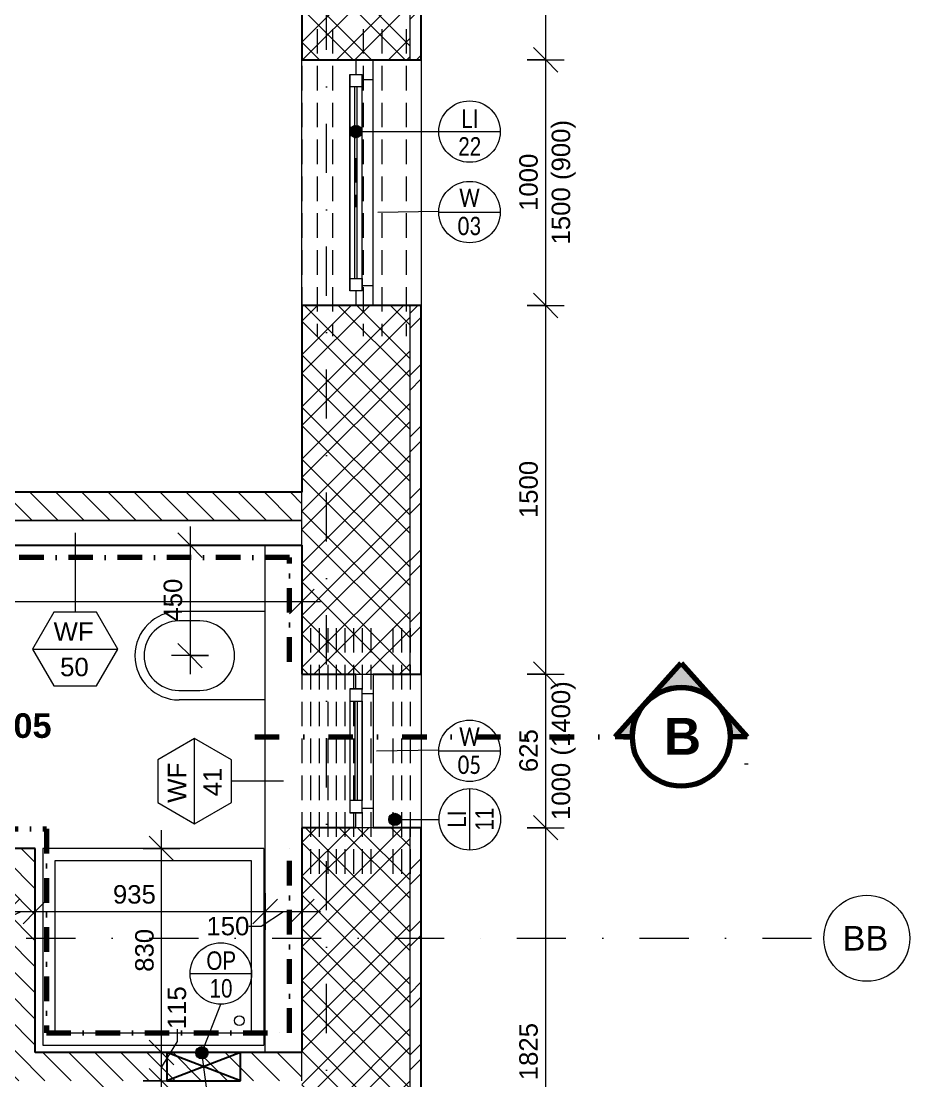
# Model space of a CAD drawing. Header units: millimetres. Extents: x -8668 to 43537, y -2985 to 58543.
# Drawn here: x 19578 to 23195, y 50223 to 54534 of the extents above; entities that cross this region are included whole.
import ezdxf

# ---------------------------------------------------------------- set-up
doc = ezdxf.new("R2010")
doc.units = ezdxf.units.MM
for name, pattern in [('HA_Dash_3mm-S1mm', [150, 100, -50]), ('HA_DashDot_10mm-S3mm', [500, 200, -150, 0, -150]), ('HA_DashDot_4mm-S1mm', [200, 100, -50, 0, -50]), ('HA_DashDot_6mm-S2mm', [300, 100, -100, 0, -100])]:
    doc.linetypes.add(name, pattern=pattern)
for name, color, linetype, lineweight in [('A-____-____-DIMS', 9, 'Continuous', 5), ('A-____-____-DIMS-50', 9, 'Continuous', 5), ('A-AREA-____-IDEN', 9, 'Continuous', 9), ('A-DETL-____-OTLN', 9, 'Continuous', 25), ('A-GENM-____-HDLN', 9, 'HA_Dash_3mm-S1mm', 9), ('A-GENM-____-IDEN', 9, 'Continuous', 9), ('A-GENM-____-OTLN', 9, 'Continuous', 9), ('A-GLAZ-____-IDEN', 9, 'Continuous', 9), ('A-GLAZ-____-MCUT', 9, 'Continuous', 5), ('A-GLAZ-____-OTLN', 9, 'Continuous', 5), ('A-WALL-____-IDEN', 9, 'Continuous', 9), ('A-WALL-____-MCUT', 9, 'Continuous', 25), ('A-WALL-____-OTLN', 9, 'Continuous', 9), ('A-WALL-____-PATT', 9, 'Continuous', 25), ('G-____-____-SYMB', 9, 'HA_DashDot_4mm-S1mm', 9), ('G-____-____-TEXT', 9, 'Continuous', 5), ('I-WALL-____-MCUT', 9, 'Continuous', 25), ('I-WALL-____-OTLN', 9, 'Continuous', 9), ('P-SANR-FIXT-OTLN', 9, 'Continuous', 9), ('S-GRID-____-IDEN', 9, 'Continuous', 9), ('S-GRID-____-OTLN', 9, 'Continuous', 5)]:
    doc.layers.add(name, color=color, linetype=linetype, lineweight=lineweight)
doc.styles.add('Arial', font='arial.ttf', dxfattribs={"height": 100})
doc.styles.add('Arial_1', font='arial.ttf', dxfattribs={"height": 75})
doc.styles.add('Arial_2', font='arial.ttf', dxfattribs={"width": 0.8, "height": 75})
doc.styles.add('Arial_3', font='arial.ttf', dxfattribs={"height": 50})
doc.styles.add('Arial_B', font='arialbd.ttf', dxfattribs={"height": 100})
doc.styles.add('Arial_B_1', font='arialbd.ttf', dxfattribs={"height": 150})
doc.styles.add('Calibri', font='calibri.ttf', dxfattribs={"width": 0.8, "height": 75})
doc.dimstyles.new('Inner_Dimensions', dxfattribs={"dimscale": 304.8, "dimtxt": 76.519455, "dimasz": 0.328084, "dimexe": 0.246063, "dimexo": 0.0625, "dimgap": 0.032808, "dimtad": 1, "dimdec": 0, "dimzin": 0, "dimdsep": 46, "dimtxsty": 'Arial_1', "dimblk1": 'OBLIQUE', "dimblk2": 'OBLIQUE', "dimsah": 1, "dimcen": 0.09, "dimdle": 0.246063, "dimazin": 0, "dimtfac": 1, "dimtdec": 4, "dimtix": 1, "dimtmove": 2, "dimatfit": 3, "dimfxl": 0.246063, "dimfxlon": 1, "dimtvp": 1, "dimtolj": 1, "dimtzin": 0, "dimlwd": 9, "dimlwe": 9, "dimarcsym": 2})
doc.dimstyles.new('Inner_Dimensions_1', dxfattribs={"dimscale": 304.8, "dimtxt": 76.519455, "dimasz": 0.328084, "dimexe": 0.246063, "dimexo": 0.0625, "dimgap": 0.032808, "dimtad": 1, "dimdec": 0, "dimzin": 0, "dimdsep": 46, "dimtxsty": 'Arial_1', "dimblk1": 'OBLIQUE', "dimblk2": 'OBLIQUE', "dimsah": 1, "dimcen": 0.09, "dimdle": 0.246063, "dimazin": 0, "dimtfac": 1, "dimtdec": 4, "dimtix": 1, "dimtmove": 0, "dimatfit": 3, "dimfxl": 0.246063, "dimfxlon": 1, "dimtvp": 1, "dimtolj": 1, "dimtzin": 0, "dimlwd": 9, "dimlwe": 9, "dimarcsym": 2})
doc.dimstyles.new('Inner_Dimensions_2', dxfattribs={"dimscale": 304.8, "dimtxt": 76.519455, "dimasz": 0.328084, "dimexe": 0.246063, "dimexo": 0.0625, "dimgap": 0.032808, "dimtad": 1, "dimdec": 0, "dimzin": 0, "dimdsep": 46, "dimtxsty": 'Arial_1', "dimblk1": 'OBLIQUE', "dimblk2": 'OBLIQUE', "dimsah": 1, "dimcen": 0.09, "dimdle": 0.246063, "dimazin": 0, "dimtfac": 1, "dimtdec": 4, "dimtix": 1, "dimtmove": 1, "dimatfit": 3, "dimfxl": 0.246063, "dimfxlon": 1, "dimtvp": 1, "dimtolj": 1, "dimtzin": 0, "dimlwd": 9, "dimlwe": 9, "dimarcsym": 2})
pattern_1 = [(135, (0, 0), (-53.03301, -53.03301), [])]

# ---------------------------------------------------------------- blocks, each defined once
blk = doc.blocks.new('HA_WD_SinglePanel - 1000x1500-1670803-DPS_2NP - B')
at = {"layer": 'A-GLAZ-____-MCUT'}
for p, q in [((-420, 70), (-500, 70)), ((-420, 25), (-420, 70)), ((500, 70), (420, 70)), ((420, 70), (420, 25)), ((-500, 0), (-440, 0)), ((-440, -25), (-440, 25)), ((-440, 25), (-390, 25)), ((-390, 25), (-390, -25)), ((390, 5), (-390, 5)), ((390, -25), (390, 25)), ((390, 25), (440, 25)), ((440, 25), (440, -25)), ((440, 0), (500, 0)), ((-390, -25), (-440, -25)), ((390, -5), (-390, -5)), ((440, -25), (390, -25))]:
    blk.add_line(p, q, dxfattribs=at)
at = {"layer": 'A-GLAZ-____-OTLN'}
for p, q in [((420, 70), (-420, 70)), ((440, 25), (-440, 25)), ((-440, -25), (-440, 25)), ((390, 25), (-390, 25)), ((440, 25), (440, -25)), ((-440, -25), (440, -25)), ((390, -25), (-390, -25))]:
    blk.add_line(p, q, dxfattribs=at)
blk = doc.blocks.new('HA_WD_SinglePanel - 625x1000-1670817-DPS_2NP - B')
at = {"layer": 'A-GLAZ-____-MCUT'}
for p, q in [((-252.5, 25), (-252.5, -25)), ((-202.5, 25), (-252.5, 25)), ((-202.5, -25), (-202.5, 25)), ((202.5, 5), (-202.5, 5)), ((202.5, 25), (202.5, -25)), ((252.5, 25), (202.5, 25)), ((252.5, -25), (252.5, 25)), ((-312.5, 0), (-252.5, 0)), ((-312.5, -70), (-312.5, 0)), ((-252.5, -25), (-202.5, -25)), ((-232.5, -25), (-232.5, -70)), ((202.5, -5), (-202.5, -5)), ((202.5, -25), (252.5, -25)), ((232.5, -70), (232.5, -25)), ((252.5, 0), (312.5, 0)), ((312.5, 0), (312.5, -70)), ((-232.5, -70), (-312.5, -70)), ((312.5, -70), (232.5, -70))]:
    blk.add_line(p, q, dxfattribs=at)
at = {"layer": 'A-GLAZ-____-OTLN'}
for p, q in [((-252.5, -25), (-252.5, 25)), ((252.5, 25), (-252.5, 25)), ((202.5, 25), (-202.5, 25)), ((252.5, 25), (252.5, -25)), ((-252.5, -25), (252.5, -25)), ((202.5, -25), (-202.5, -25)), ((232.5, -70), (-232.5, -70))]:
    blk.add_line(p, q, dxfattribs=at)
blk = doc.blocks.new('ABMV_ShowerBasin_Generic - 800x900-1647570-DPS_2NP - B')
at = {"layer": 'P-SANR-FIXT-OTLN'}
for p, q in [((900, 0), (0, 0)), ((0, -800), (0, 0)), ((900, -800), (900, 0)), ((50, -50), (50, -750)), ((850, -50), (50, -50)), ((850, -750), (850, -50)), ((50, -750), (850, -750)), ((0, -800), (900, -800))]:
    blk.add_line(p, q, dxfattribs=at)
blk.add_circle((100, -100), 20, dxfattribs=at)
blk = doc.blocks.new('ABMV_Toilet_WallHung - Default-1991236-DPS_2NP - B')
at = {"layer": 'P-SANR-FIXT-OTLN'}
for p, q in [((-55, 75), (-55, 424.6)), ((-16.3, 426.2), (-16.3, 340.3)), ((266.3, 340.3), (266.3, 426.2)), ((305, 75), (305, 424.6))]:
    blk.add_line(p, q, dxfattribs=at)
for centre, radius, start, end in [((125, 424.6), 180, 0, 180), ((125, 426.2), 141.3, 360, 180), ((125, 340.3), 141.3, 180, 360)]:
    blk.add_arc(centre, radius, start, end, dxfattribs=at)
blk = doc.blocks.new('HA_GM_Tiling_LineBased - Generic Tiles-1701897-DPS_2NP - B')
at = {"layer": 'A-GENM-____-OTLN', "linetype": 'HA_DashDot_4mm-S1mm', "lineweight": 80}
blk.add_line((-50, 50), (165, 50), dxfattribs=at)
blk = doc.blocks.new('HA_GM_Tiling_LineBased - Generic Tiles-1701898-DPS_2NP - B')
at = {"layer": 'A-GENM-____-OTLN', "linetype": 'HA_DashDot_4mm-S1mm', "lineweight": 80}
blk.add_line((-50, 50), (780, 50), dxfattribs=at)
blk = doc.blocks.new('HA_GM_Tiling_LineBased - Generic Tiles-1701899-DPS_2NP - B')
at = {"layer": 'A-GENM-____-OTLN', "linetype": 'HA_DashDot_4mm-S1mm', "lineweight": 80}
blk.add_line((50, 50), (1040, 50), dxfattribs=at)
blk = doc.blocks.new('HA_GM_Tiling_LineBased - Generic Tiles-1701894-DPS_2NP - B')
at = {"layer": 'A-GENM-____-OTLN', "linetype": 'HA_DashDot_4mm-S1mm', "lineweight": 80}
blk.add_line((50, 50), (835, 50), dxfattribs=at)
blk = doc.blocks.new('HA_GM_Tiling_LineBased - Generic Tiles-2044851-DPS_2NP - B')
at = {"layer": 'A-GENM-____-OTLN', "linetype": 'HA_DashDot_4mm-S1mm', "lineweight": 80}
blk.add_line((50, 50), (475, 50), dxfattribs=at)
blk = doc.blocks.new('HA_GM_Tiling_LineBased - Generic Tiles-1701902-DPS_2NP - B')
at = {"layer": 'A-GENM-____-OTLN', "linetype": 'HA_DashDot_4mm-S1mm', "lineweight": 80}
blk.add_line((50, 50), (2935, 50), dxfattribs=at)
blk = doc.blocks.new('TB_Porotherm KPVarioUNI_1250mm - TB_Porotherm KPVarioUNI_1250mm-1944691-DPS_2NP - B')
at = {"layer": 'A-GENM-____-HDLN'}
for p, q in [((-625, 205), (625, 205)), ((-625, 105), (625, 105)), ((-625, 30), (625, 30)), ((-100, 0), (100, 0)), ((-625, -95), (625, -95)), ((-625, -157.5), (625, -157.5)), ((-625, -220), (625, -220))]:
    blk.add_line(p, q, dxfattribs=at)
blk = doc.blocks.new('TB_Porotherm KP7_1000mm - TB_Porotherm KP7_1000mm-1905936-DPS_2NP - B')
at = {"layer": 'A-GENM-____-HDLN'}
for p, q in [((-500, 35), (500, 35)), ((-500, 0), (500, 0)), ((-500, -35), (500, -35))]:
    blk.add_line(p, q, dxfattribs=at)
blk = doc.blocks.new('Grid - Radius 3_5mm-353793-DPS_2NP - B')
at = {"layer": 'S-GRID-____-IDEN'}
blk.add_circle((0, 0), 3.5, dxfattribs=at)
blk = doc.blocks.new('DIMBLOCK107-DPS_2NP - B')
at = {"layer": 'A-____-____-DIMS-50', "lineweight": 9}
for p, q in [((21712.8, 51252.7), (21662.8, 51302.7)), ((21637.8, 51252.7), (21787.8, 51252.7)), ((21712.8, 51252.7), (21637.8, 51252.7)), ((21712.8, 49427.7), (21712.8, 51252.7)), ((21712.8, 51252.7), (21762.8, 51202.7)), ((21712.8, 49427.7), (21662.8, 49477.7)), ((21637.8, 49427.7), (21787.8, 49427.7)), ((21712.8, 49427.7), (21637.8, 49427.7)), ((21712.8, 49427.7), (21762.8, 49377.7))]:
    blk.add_line(p, q, dxfattribs=at)
at = {"layer": 'A-____-____-DIMS-50', "color": 0, "lineweight": 9, "insert": (21605.4, 50224.9), "char_height": 75, "width": 276.883, "attachment_point": 1, "rotation": 90, "line_spacing_factor": 0.941778, "style": 'Arial_1'}
blk.add_mtext('1825', dxfattribs=at)
blk = doc.blocks.new('_Oblique')
at = {"color": 0, "linetype": 'ByBlock', "lineweight": -2}
blk.add_line((-0.5, -0.5), (0.5, 0.5), dxfattribs=at)
blk = doc.blocks.new('DIMBLOCK108-DPS_2NP - B')
at = {"layer": 'A-____-____-DIMS-50', "lineweight": 9}
for p, q in [((21712.8, 51877.7), (21662.8, 51927.7)), ((21637.8, 51877.7), (21787.8, 51877.7)), ((21712.8, 51877.7), (21637.8, 51877.7)), ((21712.8, 51252.7), (21712.8, 51877.7)), ((21712.8, 51877.7), (21762.8, 51827.7)), ((21712.8, 51252.7), (21662.8, 51302.7)), ((21637.8, 51252.7), (21787.8, 51252.7)), ((21712.8, 51252.7), (21637.8, 51252.7)), ((21712.8, 51252.7), (21762.8, 51202.7))]:
    blk.add_line(p, q, dxfattribs=at)
at = {"layer": 'A-____-____-DIMS-50', "color": 0, "lineweight": 9, "insert": (21605.4, 51478.7), "char_height": 75, "width": 207.662, "attachment_point": 1, "rotation": 90, "line_spacing_factor": 0.941778, "style": 'Arial_1'}
blk.add_mtext('625', dxfattribs=at)
blk = doc.blocks.new('DIMBLOCK109-DPS_2NP - B')
at = {"layer": 'A-____-____-DIMS-50', "lineweight": 9}
for p, q in [((21712.8, 53377.7), (21662.8, 53427.7)), ((21637.8, 53377.7), (21787.8, 53377.7)), ((21712.8, 53377.7), (21637.8, 53377.7)), ((21712.8, 51877.7), (21712.8, 53377.7)), ((21712.8, 53377.7), (21762.8, 53327.7)), ((21712.8, 51877.7), (21662.8, 51927.7)), ((21637.8, 51877.7), (21787.8, 51877.7)), ((21712.8, 51877.7), (21637.8, 51877.7)), ((21712.8, 51877.7), (21762.8, 51827.7))]:
    blk.add_line(p, q, dxfattribs=at)
at = {"layer": 'A-____-____-DIMS-50', "color": 0, "lineweight": 9, "insert": (21605.4, 52512.4), "char_height": 75, "width": 276.883, "attachment_point": 1, "rotation": 90, "line_spacing_factor": 0.941778, "style": 'Arial_1'}
blk.add_mtext('1500', dxfattribs=at)
blk = doc.blocks.new('DIMBLOCK110-DPS_2NP - B')
at = {"layer": 'A-____-____-DIMS-50', "lineweight": 9}
for p, q in [((21712.8, 54377.7), (21662.8, 54427.7)), ((21637.8, 54377.7), (21787.8, 54377.7)), ((21712.8, 54377.7), (21637.8, 54377.7)), ((21712.8, 53377.7), (21712.8, 54377.7)), ((21712.8, 54377.7), (21762.8, 54327.7)), ((21712.8, 53377.7), (21662.8, 53427.7)), ((21637.8, 53377.7), (21787.8, 53377.7)), ((21712.8, 53377.7), (21637.8, 53377.7)), ((21712.8, 53377.7), (21762.8, 53327.7))]:
    blk.add_line(p, q, dxfattribs=at)
at = {"layer": 'A-____-____-DIMS-50', "color": 0, "lineweight": 9, "insert": (21605.4, 53762.4), "char_height": 75, "width": 276.883, "attachment_point": 1, "rotation": 90, "line_spacing_factor": 0.941778, "style": 'Arial_1'}
blk.add_mtext('1000', dxfattribs=at)
blk = doc.blocks.new('DIMBLOCK111-DPS_2NP - B')
at = {"layer": 'A-____-____-DIMS-50', "lineweight": 9}
for p, q in [((21712.8, 55502.7), (21662.8, 55552.7)), ((21712.8, 54377.7), (21712.8, 55577.7)), ((21637.8, 55502.7), (21787.8, 55502.7)), ((21712.8, 55502.7), (21637.8, 55502.7)), ((21712.8, 55502.7), (21762.8, 55452.7)), ((21712.8, 54377.7), (21662.8, 54427.7)), ((21637.8, 54377.7), (21787.8, 54377.7)), ((21712.8, 54377.7), (21637.8, 54377.7)), ((21712.8, 54377.7), (21762.8, 54327.7))]:
    blk.add_line(p, q, dxfattribs=at)
at = {"layer": 'A-____-____-DIMS-50', "color": 0, "lineweight": 9, "insert": (21605.4, 54824.9), "char_height": 75, "width": 276.883, "attachment_point": 1, "rotation": 90, "line_spacing_factor": 0.941778, "style": 'Arial_1'}
blk.add_mtext('1125', dxfattribs=at)
blk = doc.blocks.new('HA_TAG_WD - Type Mark-1536199-DPS_2NP - B')
at = {"layer": 'A-GLAZ-____-IDEN'}
blk.add_line((-2.5, 0), (2.5, 0), dxfattribs=at)
blk.add_circle((0, 0), 2.5, dxfattribs=at)
blk = doc.blocks.new('HA_TAG_WA_Partitions - Group _ Type Mark-556634-DPS_2NP - B')
at = {"layer": 'A-WALL-____-IDEN'}
for p, q in [((-1.732, 3), (-3.464, 0)), ((1.732, 3), (-1.732, 3)), ((3.464, 0), (1.732, 3)), ((-3.464, 0), (3.464, 0)), ((-3.464, 0), (-1.732, -3)), ((1.732, -3), (3.464, 0)), ((-1.732, -3), (1.732, -3))]:
    blk.add_line(p, q, dxfattribs=at)
blk = doc.blocks.new('DIMBLOCK218-DPS_2NP - B')
at = {"layer": 'A-____-____-DIMS-50', "lineweight": 9}
for p, q in [((20149.5, 50222.7), (20099.5, 50272.7)), ((20074.5, 50222.7), (20224.5, 50222.7)), ((20149.5, 50222.7), (20074.5, 50222.7)), ((20149.5, 49652.7), (20149.5, 50222.7)), ((20149.5, 50222.7), (20199.5, 50172.7)), ((20149.5, 49652.7), (20099.5, 49702.7)), ((20074.5, 49652.7), (20224.5, 49652.7)), ((20149.5, 49652.7), (20074.5, 49652.7)), ((20149.5, 49652.7), (20199.5, 49602.7))]:
    blk.add_line(p, q, dxfattribs=at)
at = {"layer": 'A-____-____-DIMS-50', "color": 0, "lineweight": 9, "insert": (20042.1, 49959.1), "char_height": 75, "width": 207.662, "attachment_point": 1, "rotation": 90, "line_spacing_factor": 0.941778, "style": 'Arial_1'}
blk.add_mtext('570', dxfattribs=at)
blk = doc.blocks.new('DIMBLOCK219-DPS_2NP - B')
at = {"layer": 'A-____-____-DIMS-50', "lineweight": 9}
for p, q in [((20212.7, 50432.6), (20212.7, 50382.6)), ((20149.5, 50337.7), (20099.5, 50387.7)), ((20212.7, 50382.6), (20149.5, 50280.2)), ((20074.5, 50337.7), (20224.5, 50337.7)), ((20149.5, 50337.7), (20074.5, 50337.7)), ((20149.5, 50222.7), (20149.5, 50337.7)), ((20149.5, 50337.7), (20199.5, 50287.7)), ((20149.5, 50222.7), (20099.5, 50272.7)), ((20074.5, 50222.7), (20224.5, 50222.7)), ((20149.5, 50222.7), (20074.5, 50222.7)), ((20149.5, 50222.7), (20199.5, 50172.7))]:
    blk.add_line(p, q, dxfattribs=at)
at = {"layer": 'A-____-____-DIMS-50', "color": 0, "lineweight": 9, "insert": (20174.2, 50432.6), "char_height": 75, "width": 207.662, "attachment_point": 1, "rotation": 90, "line_spacing_factor": 0.941778, "style": 'Arial_1'}
blk.add_mtext('115', dxfattribs=at)
blk = doc.blocks.new('DIMBLOCK220-DPS_2NP - B')
at = {"layer": 'A-____-____-DIMS-50', "lineweight": 9}
for p, q in [((20149.5, 50337.7), (20149.5, 51242.7)), ((20149.5, 51167.7), (20099.5, 51217.7)), ((20074.5, 51167.7), (20224.5, 51167.7)), ((20149.5, 51167.7), (20074.5, 51167.7)), ((20149.5, 51167.7), (20199.5, 51117.7)), ((20149.5, 50337.7), (20099.5, 50387.7)), ((20074.5, 50337.7), (20224.5, 50337.7)), ((20149.5, 50337.7), (20074.5, 50337.7)), ((20149.5, 50337.7), (20199.5, 50287.7))]:
    blk.add_line(p, q, dxfattribs=at)
at = {"layer": 'A-____-____-DIMS-50', "color": 0, "lineweight": 9, "insert": (20042.1, 50666.2), "char_height": 75, "width": 207.662, "attachment_point": 1, "rotation": 90, "line_spacing_factor": 0.941778, "style": 'Arial_1'}
blk.add_mtext('830', dxfattribs=at)
blk = doc.blocks.new('DIMBLOCK222-DPS_2NP - B')
at = {"layer": 'A-____-____-DIMS-50', "lineweight": 9}
for p, q in [((19520.7, 50986.5), (19520.7, 50836.5)), ((19520.7, 50911.5), (19520.7, 50986.5)), ((19635.7, 50986.5), (19635.7, 50836.5)), ((19635.7, 50911.5), (19635.7, 50986.5)), ((19520.7, 50911.5), (19570.7, 50961.5)), ((19635.7, 50911.5), (19685.7, 50961.5)), ((19446, 50851.4), (19578.2, 50911.5)), ((19520.7, 50911.5), (19470.7, 50861.5)), ((19520.7, 50911.5), (19635.7, 50911.5)), ((19635.7, 50911.5), (19585.7, 50861.5)), ((19396, 50851.4), (19446, 50851.4))]:
    blk.add_line(p, q, dxfattribs=at)
at = {"layer": 'A-____-____-DIMS-50', "color": 0, "lineweight": 9, "insert": (19222.9, 50889.9), "char_height": 75, "width": 207.662, "attachment_point": 1, "line_spacing_factor": 0.941778, "style": 'Arial_1'}
blk.add_mtext('115', dxfattribs=at)
blk = doc.blocks.new('DIMBLOCK223-DPS_2NP - B')
at = {"layer": 'A-____-____-DIMS-50', "lineweight": 9}
for p, q in [((19635.7, 50986.5), (19635.7, 50836.5)), ((19635.7, 50911.5), (19635.7, 50986.5)), ((20570.7, 50986.5), (20570.7, 50836.5)), ((20570.7, 50911.5), (20570.7, 50986.5)), ((19635.7, 50911.5), (19685.7, 50961.5)), ((20570.7, 50911.5), (20620.7, 50961.5)), ((19635.7, 50911.5), (19585.7, 50861.5)), ((19635.7, 50911.5), (20570.7, 50911.5)), ((20570.7, 50911.5), (20520.7, 50861.5))]:
    blk.add_line(p, q, dxfattribs=at)
at = {"layer": 'A-____-____-DIMS-50', "color": 0, "lineweight": 9, "insert": (19951.6, 51018.9), "char_height": 75, "width": 207.662, "attachment_point": 1, "line_spacing_factor": 0.941778, "style": 'Arial_1'}
blk.add_mtext('935', dxfattribs=at)
blk = doc.blocks.new('DIMBLOCK224-DPS_2NP - B')
at = {"layer": 'A-____-____-DIMS-50', "lineweight": 9}
for p, q in [((20570.7, 50986.5), (20570.7, 50836.5)), ((20570.7, 50911.5), (20570.7, 50986.5)), ((20720.7, 50986.5), (20720.7, 50836.5)), ((20720.7, 50911.5), (20720.7, 50986.5)), ((20570.7, 50911.5), (20620.7, 50961.5)), ((20720.7, 50911.5), (20770.7, 50961.5)), ((20570.7, 50911.5), (20520.7, 50861.5)), ((20555.1, 50851.4), (20645.7, 50911.5)), ((20570.7, 50911.5), (20795.7, 50911.5)), ((20720.7, 50911.5), (20670.7, 50861.5)), ((20505.1, 50851.4), (20555.1, 50851.4))]:
    blk.add_line(p, q, dxfattribs=at)
at = {"layer": 'A-____-____-DIMS-50', "color": 0, "lineweight": 9, "insert": (20332, 50889.9), "char_height": 75, "width": 207.662, "attachment_point": 1, "line_spacing_factor": 0.941778, "style": 'Arial_1'}
blk.add_mtext('150', dxfattribs=at)
blk = doc.blocks.new('HA_TAG_GM_Products - Generic-588599-DPS_2NP - B')
at = {"layer": 'A-GENM-____-IDEN'}
blk.add_line((-2.5, 0), (2.5, 0), dxfattribs=at)
blk.add_circle((0, 0), 2.5, dxfattribs=at)
blk = doc.blocks.new('Section - With Sheet Number-366786-DPS_2NP - B')
at = {"layer": 'G-____-____-SYMB', "linetype": 'Continuous', "lineweight": 5}
h = blk.add_hatch(color=256, dxfattribs=at)
edge = h.paths.add_edge_path()
edge.add_line((1.367, 0), (0, 0))
edge.add_arc((-4, 0), 4, 0, 180)
edge.add_line((-8, 0), (-9.367, 0))
edge.add_line((-9.367, 0), (-4, 6))
edge.add_line((-4, 6), (1.367, 0))
at = {"layer": 'G-____-____-SYMB', "linetype": 'Continuous', "lineweight": 100}
for p, q in [((-4, 6), (-9.367, 0)), ((1.367, 0), (-4, 6)), ((-9.367, 0), (-8, 0)), ((0, 0), (1.367, 0))]:
    blk.add_line(p, q, dxfattribs=at)
blk.add_circle((-4, 0), 4, dxfattribs=at)
blk.add_arc((-4, 0), 4, 0, 180, dxfattribs=at)
blk = doc.blocks.new('DIMBLOCK284-DPS_2NP - B')
at = {"layer": 'A-____-____-DIMS-50', "lineweight": 9}
for p, q in [((20265.4, 52477.7), (20265.4, 51877.7)), ((20265.4, 52402.7), (20215.4, 52452.7)), ((20340.4, 52402.7), (20190.4, 52402.7)), ((20265.4, 52402.7), (20315.4, 52352.7)), ((20265.4, 52402.7), (20340.4, 52402.7)), ((20265.4, 51952.7), (20215.4, 52002.7)), ((20340.4, 51952.7), (20190.4, 51952.7)), ((20265.4, 51952.7), (20315.4, 51902.7)), ((20265.4, 51952.7), (20340.4, 51952.7))]:
    blk.add_line(p, q, dxfattribs=at)
at = {"layer": 'A-____-____-DIMS-50', "color": 0, "lineweight": 9, "insert": (20158, 52091.2), "char_height": 75, "width": 207.662, "attachment_point": 1, "rotation": 90, "line_spacing_factor": 0.941778, "style": 'Arial_1'}
blk.add_mtext('450', dxfattribs=at)
blk = doc.blocks.new('DIMBLOCK326-DPS_2NP - B')
at = {"layer": 'A-____-____-DIMS-50', "lineweight": 9}
for p, q in [((17740.7, 52247.9), (17740.7, 52097.9)), ((17740.7, 52172.9), (17740.7, 52247.9)), ((17740.7, 52172.9), (17790.7, 52222.9)), ((20720.7, 52247.9), (20720.7, 52097.9)), ((20720.7, 52172.9), (20720.7, 52247.9)), ((20720.7, 52172.9), (20770.7, 52222.9)), ((17740.7, 52172.9), (17690.7, 52122.9)), ((17740.7, 52172.9), (20795.7, 52172.9)), ((20720.7, 52172.9), (20670.7, 52122.9))]:
    blk.add_line(p, q, dxfattribs=at)
at = {"layer": 'A-____-____-DIMS-50', "color": 0, "lineweight": 9, "insert": (18912, 52275), "char_height": 75, "width": 276.883, "attachment_point": 1, "line_spacing_factor": 0.941778, "style": 'Arial_1'}
blk.add_mtext('2980', dxfattribs=at)

msp = doc.modelspace()

# ---------------------------------------------------------------- hatches: boundary and pattern name
at = {"layer": 'A-GENM-____-IDEN'}
h = msp.add_hatch(color=256, dxfattribs=at)
edge = h.paths.add_edge_path()
edge.add_arc((20940.7, 54085.2), 25, 0, 360)
h = msp.add_hatch(color=256, dxfattribs=at)
edge = h.paths.add_edge_path()
edge.add_arc((21098.9, 51286.6), 25, 0, 360)
h = msp.add_hatch(color=256, dxfattribs=at)
edge = h.paths.add_edge_path()
edge.add_arc((20314, 50337), 25, 0, 360)
at = {"layer": 'A-WALL-____-PATT', "lineweight": 5}
h = msp.add_hatch(dxfattribs=at)
h.set_pattern_fill('FP_4', color=256, style=0, pattern_type=2)
h.set_pattern_definition([(45, (0, 0), (-125.7236, 125.7236), []), (45, (0, 190.5), (-125.7236, 125.7236), [])])
h.paths.add_polyline_path([(21160.7, 43677.8), (21205.7, 43677.8), (21205.7, 45677.7), (21160.7, 45677.7), (21160.7, 43849.2)])
h.paths.add_polyline_path([(21205.7, 46677.7), (21205.7, 48802.7), (21160.7, 48802.7), (21160.7, 46677.7)])
h.paths.add_polyline_path([(21205.7, 49427.7), (21205.7, 51252.7), (21160.7, 51252.7), (21160.7, 49427.7)])
h.paths.add_polyline_path([(21160.7, 51877.7), (21205.7, 51877.7), (21205.7, 53377.7), (21160.7, 53377.7), (21160.7, 52308)])
h.paths.add_polyline_path([(21160.7, 54377.7), (21205.7, 54377.7), (21205.7, 55987.7), (21160.7, 55987.7), (21160.7, 55502.7)])
h = msp.add_hatch(dxfattribs=at)
h.set_pattern_fill('FP_1', color=256, style=0, pattern_type=2)
h.set_pattern_definition([(45, (0, 0), (-106.066, 106.066), []), (45, (75, 0), (-106.066, 106.066), []), (315, (0, 0), (106.066, 106.066), []), (315, (75, 0), (106.066, 106.066), [])])
h.paths.add_polyline_path([(20720.7, 49652.7), (21160.7, 49652.7), (21160.7, 51252.7), (20720.7, 51252.7), (20720.7, 50001.1)])
h.paths.add_polyline_path([(21160.7, 51877.7), (21160.7, 53377.7), (20720.7, 53377.7), (20720.7, 51877.7), (21010.7, 51877.7)])
h.paths.add_polyline_path([(21160.7, 54377.7), (21160.7, 55502.7), (20720.7, 55502.7), (20720.7, 54377.7)])
h = msp.add_hatch(dxfattribs=at)
h.set_pattern_fill('FP_3', color=256, style=0, pattern_type=2)
h.set_pattern_definition(pattern_1)
h.paths.add_polyline_path([(14375.7, 52502.7), (14375.7, 52617.7), (14300.7, 52617.7), (14300.7, 52502.7)])
h.paths.add_polyline_path([(15275.7, 52502.7), (16720.7, 52502.7), (16720.7, 52617.7), (15275.7, 52617.7)])
h.paths.add_polyline_path([(17620.7, 52502.7), (20720.7, 52502.7), (20720.7, 52617.7), (17620.7, 52617.7)])
h = msp.add_hatch(dxfattribs=at)
h.set_pattern_fill('FP_3', color=256, style=0, pattern_type=2)
h.set_pattern_definition(pattern_1)
h.paths.add_polyline_path([(19635.7, 50337.7), (19635.7, 51167.7), (19520.7, 51167.7), (19520.7, 50337.7)])
h = msp.add_hatch(dxfattribs=at)
h.set_pattern_fill('FP_3', color=256, style=0, pattern_type=2)
h.set_pattern_definition(pattern_1)
h.paths.add_polyline_path([(17555.7, 50222.7), (20720.7, 50222.7), (20720.7, 50337.7), (17555.7, 50337.7)])
h = msp.add_hatch(dxfattribs=at)
h.set_pattern_fill('FP_3', color=256, style=0, pattern_type=2)
h.set_pattern_definition(pattern_1)
h.paths.add_polyline_path([(19970.7, 49537.7), (19970.7, 50222.7), (19855.7, 50222.7), (19855.7, 49537.7)])

# ---------------------------------------------------------------- linework, layer by layer
at = {"layer": 'A-DETL-____-OTLN'}
for p, q in [((20471, 50337.7), (20171, 50337.7)), ((20171, 50337.7), (20171, 50222.7)), ((20471, 50337.7), (20171, 50222.7)), ((20471, 50222.7), (20171, 50337.7)), ((20471, 50222.7), (20471, 50337.7)), ((20171, 50222.7), (20471, 50222.7))]:
    msp.add_line(p, q, dxfattribs=at)
at = {"layer": 'A-GENM-____-IDEN'}
for p, q in [((20940.7, 54085.2), (21278, 54085.2)), ((21098.9, 51286.6), (21279.1, 51286.6)), ((20314, 50337), (20390.8, 50534.2))]:
    msp.add_line(p, q, dxfattribs=at)
for centre in [(20940.7, 54085.2), (21098.9, 51286.6), (20314, 50337)]:
    msp.add_circle(centre, 25, dxfattribs=at)
at = {"layer": 'A-GLAZ-____-IDEN'}
for p, q in [((21029.4, 53757.7), (21278, 53762.1)), ((21024.5, 51565.2), (21278, 51569.6))]:
    msp.add_line(p, q, dxfattribs=at)
at = {"layer": 'A-WALL-____-IDEN'}
for p, q in [((19798, 52452.7), (19798, 52129.6)), ((20645.7, 51441.8), (20433.9, 51441.8))]:
    msp.add_line(p, q, dxfattribs=at)
at = {"layer": 'A-WALL-____-MCUT'}
for p, q in [((21205.7, 54377.7), (21205.7, 55987.7)), ((20720.7, 55502.7), (20720.7, 54377.7)), ((20720.7, 54377.7), (21205.7, 54377.7)), ((20720.7, 53377.7), (20720.7, 52617.7)), ((21205.7, 53377.7), (20720.7, 53377.7)), ((21205.7, 51877.7), (21205.7, 53377.7)), ((20720.7, 52402.7), (20720.7, 51877.7)), ((20720.7, 51877.7), (20940.7, 51877.7)), ((21010.7, 51877.7), (21205.7, 51877.7)), ((20720.7, 51252.7), (20720.7, 50337.7)), ((20940.7, 51252.7), (20720.7, 51252.7)), ((21205.7, 51252.7), (21010.7, 51252.7)), ((21205.7, 49427.7), (21205.7, 51252.7))]:
    msp.add_line(p, q, dxfattribs=at)
at = {"layer": 'A-WALL-____-MCUT', "lineweight": 9}
for p, q in [((21160.7, 54377.7), (21160.7, 55942.7)), ((21160.7, 51877.7), (21160.7, 53377.7)), ((20720.7, 52502.7), (20720.7, 52617.7)), ((17740.7, 52502.7), (20720.7, 52502.7)), ((20720.7, 52502.7), (17740.7, 52502.7)), ((20720.7, 52402.7), (20720.7, 52502.7)), ((21160.7, 49427.7), (21160.7, 51252.7)), ((20720.7, 50222.7), (20720.7, 50337.7))]:
    msp.add_line(p, q, dxfattribs=at)
at = {"layer": 'A-WALL-____-OTLN'}
for p, q in [((20720.7, 53377.7), (20720.7, 54377.7)), ((21205.7, 54377.7), (21205.7, 53377.7)), ((21205.7, 51877.7), (21205.7, 51252.7))]:
    msp.add_line(p, q, dxfattribs=at)
at = {"layer": 'G-____-____-SYMB', "linetype": 'HA_DashDot_6mm-S2mm', "lineweight": 100}
msp.add_line((20528.5, 51622.7), (22064.5, 51622.7), dxfattribs=at)
at = {"layer": 'G-____-____-TEXT', "color": 10, "lineweight": 9}
msp.add_line((20313.2, 50330.1), (20367.4, 49926.2), dxfattribs=at)
at = {"layer": 'I-WALL-____-MCUT'}
for p, q in [((20720.7, 52617.7), (17620.7, 52617.7)), ((17740.7, 52402.7), (20720.7, 52402.7)), ((19635.7, 51167.7), (19520.7, 51167.7)), ((19635.7, 50337.7), (19635.7, 51167.7)), ((20720.7, 50337.7), (19635.7, 50337.7))]:
    msp.add_line(p, q, dxfattribs=at)
at = {"layer": 'I-WALL-____-OTLN'}
msp.add_line((20570.7, 50337.7), (20570.7, 52402.7), dxfattribs=at)
at = {"layer": 'S-GRID-____-OTLN', "linetype": 'HA_DashDot_10mm-S3mm', "lineweight": 9}
for p, q in [((20820.7, 38414.3), (20820.7, 56942.9)), ((-6906.2, 50802.7), (21594.8, 50802.7)), ((21594.8, 50802.7), (22844.8, 50802.7))]:
    msp.add_line(p, q, dxfattribs=at)

# ---------------------------------------------------------------- block references
at = {"layer": 'A-GENM-____-IDEN', "xscale": 49.99999999999998, "yscale": 49.99999999999998, "zscale": 49.99999999999998}
for p in [(21403, 54085.2), (20390.8, 50659.2)]:
    msp.add_blockref('HA_TAG_GM_Products - Generic-588599-DPS_2NP - B', p, dxfattribs=at)
at = {"layer": 'A-GENM-____-IDEN', "xscale": 49.99999999999998, "yscale": 49.99999999999998, "zscale": 49.99999999999998, "rotation": 89.99999999999991}
msp.add_blockref('HA_TAG_GM_Products - Generic-588599-DPS_2NP - B', (21404.1, 51286.6), dxfattribs=at)
at = {"layer": 'A-GENM-____-OTLN', "rotation": 270.0000000000008}
for name, p in [('TB_Porotherm KPVarioUNI_1250mm - TB_Porotherm KPVarioUNI_1250mm-1944691-DPS_2NP - B', (20940.7, 53877.7)), ('TB_Porotherm KP7_1000mm - TB_Porotherm KP7_1000mm-1905936-DPS_2NP - B', (20755.7, 51565.2)), ('TB_Porotherm KP7_1000mm - TB_Porotherm KP7_1000mm-1905936-DPS_2NP - B', (20825.7, 51565.2)), ('TB_Porotherm KP7_1000mm - TB_Porotherm KP7_1000mm-1905936-DPS_2NP - B', (20895.7, 51565.2)), ('TB_Porotherm KP7_1000mm - TB_Porotherm KP7_1000mm-1905936-DPS_2NP - B', (20965.7, 51565.2)), ('TB_Porotherm KP7_1000mm - TB_Porotherm KP7_1000mm-1905936-DPS_2NP - B', (21125.7, 51565.2))]:
    msp.add_blockref(name, p, dxfattribs=at)
at = {"layer": 'A-GENM-____-OTLN', "linetype": 'HA_DashDot_4mm-S1mm', "lineweight": 80}
for name, p, rotation in [('HA_GM_Tiling_LineBased - Generic Tiles-1701902-DPS_2NP - B', (20720.7, 52402.7), 180), ('HA_GM_Tiling_LineBased - Generic Tiles-2044851-DPS_2NP - B', (20720.7, 51877.7), 90.0000000000001), ('HA_GM_Tiling_LineBased - Generic Tiles-1701898-DPS_2NP - B', (19630.7, 51197.7), 270.0000000000001), ('HA_GM_Tiling_LineBased - Generic Tiles-1701894-DPS_2NP - B', (20720.7, 50367.7), 90.00000000000007)]:
    msp.add_blockref(name, p, dxfattribs=dict(at, rotation=rotation))
for name, p in [('HA_GM_Tiling_LineBased - Generic Tiles-1701897-DPS_2NP - B', (19515.7, 51197.7)), ('HA_GM_Tiling_LineBased - Generic Tiles-1701899-DPS_2NP - B', (19630.7, 50367.7))]:
    msp.add_blockref(name, p, dxfattribs=at)
at = {"layer": 'A-GLAZ-____-IDEN', "xscale": 49.99999999999998, "yscale": 49.99999999999998, "zscale": 49.99999999999998}
for p in [(21403, 53757.7), (21403, 51565.2)]:
    msp.add_blockref('HA_TAG_WD - Type Mark-1536199-DPS_2NP - B', p, dxfattribs=at)
at = {"layer": 'A-GLAZ-____-OTLN'}
for name, p, rotation in [('HA_WD_SinglePanel - 1000x1500-1670803-DPS_2NP - B', (20940.7, 53877.7), 269.9999999999998), ('HA_WD_SinglePanel - 625x1000-1670817-DPS_2NP - B', (20940.7, 51565.2), 89.9999999999998)]:
    msp.add_blockref(name, p, dxfattribs=dict(at, rotation=rotation))
at = {"layer": 'A-WALL-____-IDEN', "xscale": 49.99999999999998, "yscale": 49.99999999999998, "zscale": 49.99999999999998}
msp.add_blockref('HA_TAG_WA_Partitions - Group _ Type Mark-556634-DPS_2NP - B', (19798, 51979.6), dxfattribs=at)
at = {"layer": 'A-WALL-____-IDEN', "xscale": 49.99999999999998, "yscale": 49.99999999999998, "zscale": 49.99999999999998, "rotation": 89.99999999999991}
msp.add_blockref('HA_TAG_WA_Partitions - Group _ Type Mark-556634-DPS_2NP - B', (20283.9, 51441.8), dxfattribs=at)
at = {"layer": 'G-____-____-SYMB', "linetype": 'Continuous', "lineweight": 100, "extrusion": (0, 0, -1), "xscale": 49.99999999999998, "yscale": 49.99999999999998, "zscale": 49.99999999999998}
msp.add_blockref('Section - With Sheet Number-366786-DPS_2NP - B', (-22064.5, 51622.7), dxfattribs=at)
at = {"layer": 'P-SANR-FIXT-OTLN'}
for name, p, rotation in [('ABMV_Toilet_WallHung - Default-1991236-DPS_2NP - B', (20645.7, 51827.7), 90.0000000000002), ('ABMV_ShowerBasin_Generic - 800x900-1647570-DPS_2NP - B', (20565.7, 50367.7), 180)]:
    msp.add_blockref(name, p, dxfattribs=dict(at, rotation=rotation))
at = {"layer": 'S-GRID-____-IDEN', "xscale": 49.99999999999998, "yscale": 49.99999999999998, "zscale": 49.99999999999998, "rotation": 269.9999999999996}
msp.add_blockref('Grid - Radius 3_5mm-353793-DPS_2NP - B', (23019.8, 50802.7), dxfattribs=at)

# ---------------------------------------------------------------- texts
at = {"layer": 'A-AREA-____-IDEN', "lineweight": 5, "insert": (19173.8, 51718.1), "char_height": 100, "width": 653.375, "attachment_point": 1, "style": 'Arial_B'}
msp.add_mtext('B.2.4.05', dxfattribs=at)
at = {"layer": 'A-GENM-____-IDEN', "lineweight": 5, "char_height": 75, "attachment_point": 1, "style": 'Arial_2'}
for s, insert, width in [('LI', (21369.2, 54175.3), 86.582), ('22', (21357.2, 54062.6), 115.443), ('OP', (20331.8, 50749.3), 147.51), ('10', (20345, 50636.6), 115.443)]:
    msp.add_mtext(s, dxfattribs=dict(at, insert=insert, width=width))
at = {"layer": 'A-GENM-____-IDEN', "lineweight": 5, "char_height": 75, "attachment_point": 1, "rotation": 90, "style": 'Arial_2'}
for s, insert, width in [('LI', (21314, 51252.8), 86.582), ('11', (21426.7, 51240.8), 115.443)]:
    msp.add_mtext(s, dxfattribs=dict(at, insert=insert, width=width))
at = {"layer": 'A-GLAZ-____-IDEN', "lineweight": 5, "char_height": 75, "attachment_point": 1, "rotation": 90, "style": 'Arial_1'}
for s, insert, width in [('1500 (900)', (21737.3, 53625.9), 629.325), ('1000 (1400)', (21737.3, 51283.7), 701.477)]:
    msp.add_mtext(s, dxfattribs=dict(at, insert=insert, width=width))
at = {"layer": 'A-GLAZ-____-IDEN', "lineweight": 5, "char_height": 75, "attachment_point": 1, "style": 'Calibri'}
for s, insert, width in [('W', (21361.2, 53853), 105.823), ('03', (21354.6, 53738.7), 121.856), ('W', (21361.2, 51660.5), 105.823), ('05', (21354.6, 51546.2), 121.856)]:
    msp.add_mtext(s, dxfattribs=dict(at, insert=insert, width=width))
at = {"layer": 'A-WALL-____-IDEN', "lineweight": 5, "char_height": 75, "attachment_point": 1, "style": 'Arial_1'}
for s, insert, width in [('WF', (19710.1, 52088.6), 208.439), ('50', (19736.6, 51944.1), 144.304)]:
    msp.add_mtext(s, dxfattribs=dict(at, insert=insert, width=width))
at = {"layer": 'A-WALL-____-IDEN', "lineweight": 5, "char_height": 75, "attachment_point": 1, "rotation": 90, "style": 'Arial_1'}
for s, insert, width in [('WF', (20175, 51353.9), 208.439), ('41', (20319.5, 51380.4), 144.304)]:
    msp.add_mtext(s, dxfattribs=dict(at, insert=insert, width=width))
at = {"layer": 'G-____-____-SYMB', "linetype": 'Continuous', "lineweight": 5, "attachment_point": 1}
for s, insert, char_height, width, style in [('\\fArial|b1|i0|c0|p34|;B', (22193.9, 51699.4), 150, 184.388, 'Arial_B_1'), ('-', (22518, 51542.4), 50, 28.059, 'Arial_3')]:
    msp.add_mtext(s, dxfattribs=dict(at, insert=insert, char_height=char_height, width=width, style=style))
at = {"layer": 'S-GRID-____-IDEN', "lineweight": 5, "insert": (22921.1, 50852.8), "char_height": 100, "width": 232.489, "attachment_point": 1, "style": 'Arial'}
msp.add_mtext('BB', dxfattribs=at)

# ---------------------------------------------------------------- dimensions: what is measured, and where the dimension line sits
at = {"layer": 'A-____-____-DIMS', "lineweight": 9}
for base, p1, p2, override, picture, middle in [((21712.8, 55502.7), (21637.8, 54377.7), (21637.8, 55502.7), {"dimpost": '<>', "dimfxl": 1125}, 'DIMBLOCK111-DPS_2NP - B', (21664.5, 54940.2)), ((21712.8, 54377.7), (21637.8, 53377.7), (21637.8, 54377.7), {"dimpost": '<>', "dimfxl": 1000}, 'DIMBLOCK110-DPS_2NP - B', (21664.5, 53877.7)), ((21712.8, 53377.7), (21637.8, 51877.7), (21637.8, 53377.7), {"dimpost": '<>', "dimfxl": 1500}, 'DIMBLOCK109-DPS_2NP - B', (21664.5, 52627.7)), ((20265.4, 51952.7), (20340.4, 52402.7), (20340.4, 51952.7), {"dimpost": '<>', "dimfxl": 450}, 'DIMBLOCK284-DPS_2NP - B', (20217.1, 52177.7)), ((21712.8, 51877.7), (21637.8, 51252.7), (21637.8, 51877.7), {"dimpost": '<>', "dimfxl": 625}, 'DIMBLOCK108-DPS_2NP - B', (21664.5, 51565.2)), ((21712.8, 51252.7), (21637.8, 49427.7), (21637.8, 51252.7), {"dimpost": '<>', "dimfxl": 1825}, 'DIMBLOCK107-DPS_2NP - B', (21664.5, 50340.2)), ((20149.5, 51167.7), (20074.5, 50337.7), (20074.5, 51167.7), {"dimpost": '<>', "dimfxl": 830}, 'DIMBLOCK220-DPS_2NP - B', (20101.1, 50752.7))]:
    dim = msp.add_linear_dim(base=base, p1=p1, p2=p2, angle=90, dimstyle='Inner_Dimensions_1', override=override, dxfattribs=at)
    dim.commit()
    dim.dimension.update_dxf_attribs({"geometry": picture, "text_midpoint": middle})
for base, p1, p2, dimstyle, override, picture, middle in [((20720.7, 52172.9), (17740.7, 52247.9), (20720.7, 52247.9), 'Inner_Dimensions', {"dimpost": '<>', "dimfxl": 2980}, 'DIMBLOCK326-DPS_2NP - B', (19050.4, 52225)), ((20570.7, 50911.5), (19635.7, 50986.5), (20570.7, 50986.5), 'Inner_Dimensions', {"dimpost": '<>', "dimfxl": 935}, 'DIMBLOCK223-DPS_2NP - B', (20055.4, 50968.9)), ((19635.7, 50911.5), (19520.7, 50986.5), (19635.7, 50986.5), 'Inner_Dimensions_2', {"dimpost": '<>', "dimfxl": 115}, 'DIMBLOCK222-DPS_2NP - B', (19326.8, 50839.9)), ((20720.7, 50911.5), (20570.7, 50986.5), (20720.7, 50986.5), 'Inner_Dimensions_2', {"dimpost": '<>', "dimfxl": 150}, 'DIMBLOCK224-DPS_2NP - B', (20435.9, 50839.9))]:
    dim = msp.add_linear_dim(base=base, p1=p1, p2=p2, dimstyle=dimstyle, override=override, dxfattribs=at)
    dim.commit()
    dim.dimension.update_dxf_attribs({"geometry": picture, "text_midpoint": middle, "dimtype": 160})
for base, p1, p2, dimstyle, override, picture, middle in [((20149.5, 50337.7), (20074.5, 50222.7), (20074.5, 50337.7), 'Inner_Dimensions_2', {"dimpost": '<>', "dimfxl": 115}, 'DIMBLOCK219-DPS_2NP - B', (20224.2, 50536.5)), ((20149.5, 50222.7), (20074.5, 49652.7), (20074.5, 50222.7), 'Inner_Dimensions', {"dimpost": '<>', "dimfxl": 570}, 'DIMBLOCK218-DPS_2NP - B', (20092.1, 50062.9))]:
    dim = msp.add_linear_dim(base=base, p1=p1, p2=p2, angle=90, dimstyle=dimstyle, override=override, dxfattribs=at)
    dim.commit()
    dim.dimension.update_dxf_attribs({"geometry": picture, "text_midpoint": middle, "dimtype": 160, "text_rotation": 90})

doc.saveas('drawing.dxf')
